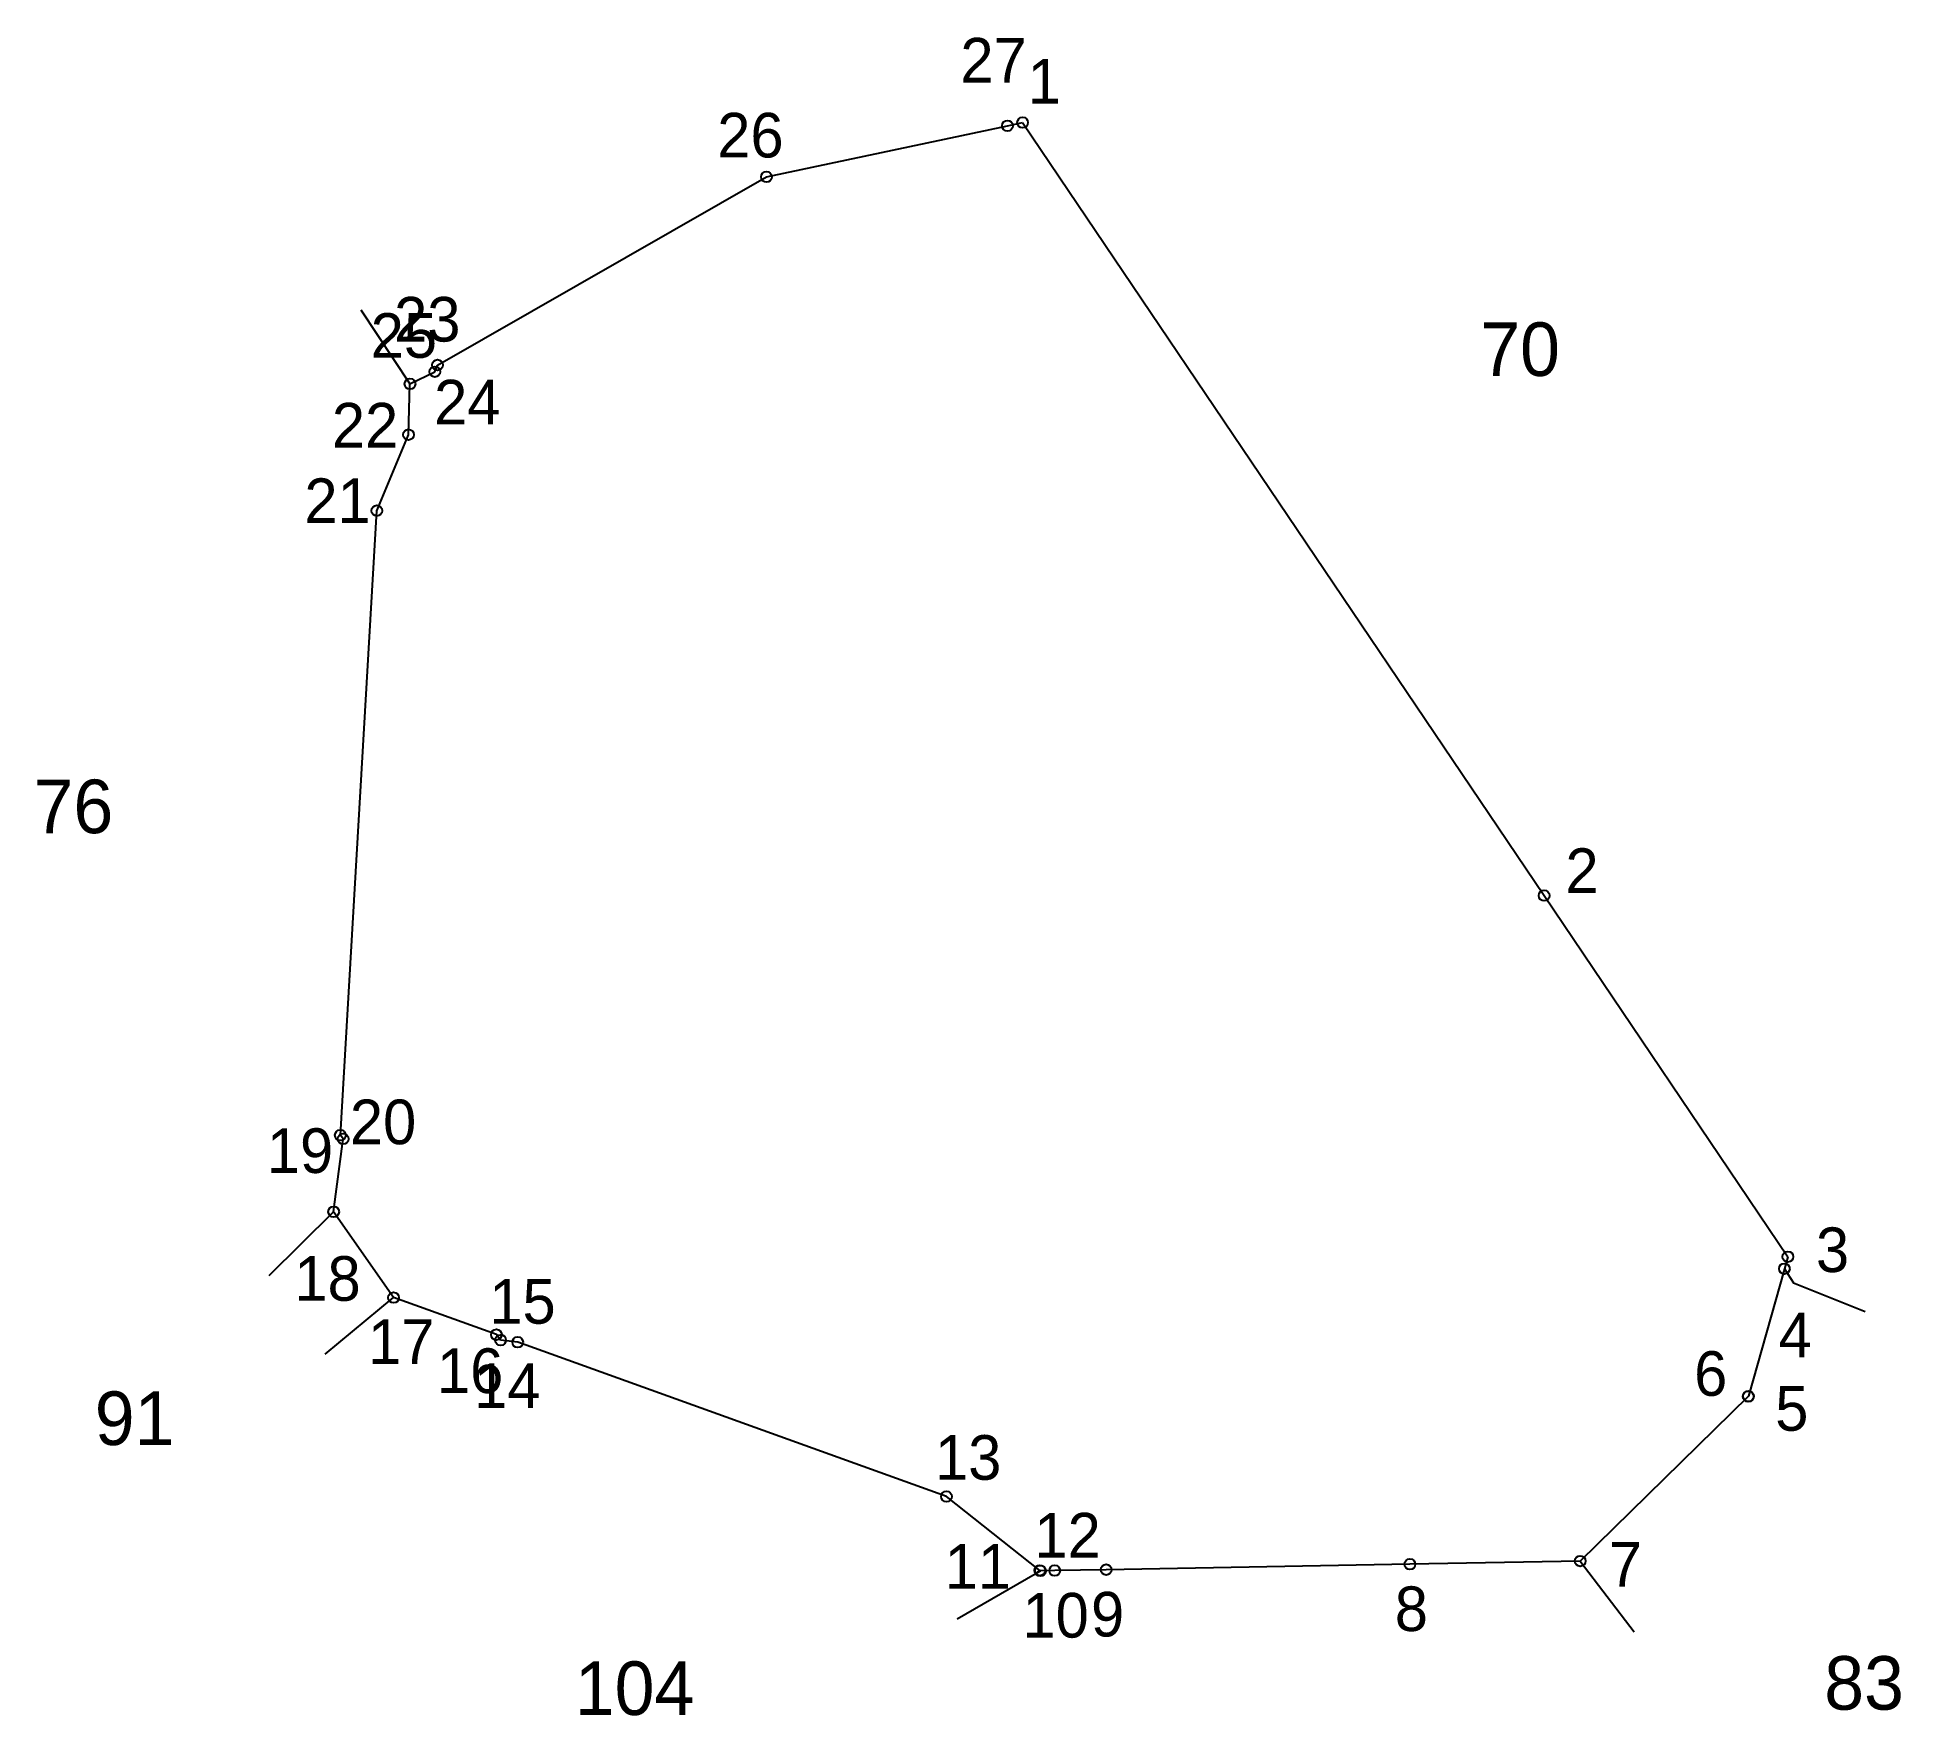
# Model space of a CAD drawing. Extents: x 548301 to 548406, y 1823553 to 1823649.
import ezdxf

# ---------------------------------------------------------------- set-up
doc = ezdxf.new("R2010")
doc.units = 0
for name, color, linetype in [('CanhThua', 7, 'Continuous'), ('MocDinhThua', 7, 'Continuous'), ('NhanTuCan', 7, 'Continuous'), ('RauThua', 7, 'Continuous'), ('SoHieuDinhThua', 7, 'Continuous')]:
    doc.layers.add(name, color=color, linetype=linetype)

msp = doc.modelspace()

# ---------------------------------------------------------------- linework, layer by layer
at = {"layer": 'CanhThua'}
for p, q in [((548341.87, 1823640.67), (548355.54, 1823643.57)), ((548355.54, 1823643.57), (548356.4, 1823643.75)), ((548356.4, 1823643.75), (548385.98, 1823599.91)), ((548323.21, 1823630), (548341.87, 1823640.67)), ((548321.65, 1823628.93), (548323.06, 1823629.62)), ((548323.06, 1823629.62), (548323.21, 1823630)), ((548321.57, 1823626.05), (548321.65, 1823628.93)), ((548319.77, 1823621.74), (548321.57, 1823626.05)), ((548317.7, 1823586.32), (548319.77, 1823621.74)), ((548385.98, 1823599.91), (548399.81, 1823579.43)), ((548317.86, 1823586.11), (548317.7, 1823586.32)), ((548317.32, 1823581.98), (548317.86, 1823586.11)), ((548320.72, 1823577.11), (548317.32, 1823581.98)), ((548399.81, 1823579.43), (548399.61, 1823578.75)), ((548399.61, 1823578.75), (548397.57, 1823571.52)), ((548326.55, 1823575.01), (548320.72, 1823577.11)), ((548326.79, 1823574.7), (548326.55, 1823575.01)), ((548327.76, 1823574.58), (548326.79, 1823574.7)), ((548352.08, 1823565.83), (548327.76, 1823574.58)), ((548397.56, 1823571.5), (548388.03, 1823562.17)), ((548397.57, 1823571.52), (548397.56, 1823571.5)), ((548357.38, 1823561.64), (548352.08, 1823565.83)), ((548378.37, 1823561.99), (548361.14, 1823561.68)), ((548388.03, 1823562.17), (548378.37, 1823561.99)), ((548357.41, 1823561.61), (548357.38, 1823561.64)), ((548358.22, 1823561.63), (548357.41, 1823561.61)), ((548361.14, 1823561.68), (548358.22, 1823561.63))]:
    msp.add_line(p, q, dxfattribs=at)
at = {"layer": 'MocDinhThua'}
for centre in [(548355.54, 1823643.57), (548356.4, 1823643.75), (548341.87, 1823640.67), (548323.06, 1823629.62), (548323.21, 1823630), (548321.65, 1823628.93), (548321.57, 1823626.05), (548319.77, 1823621.74), (548385.98, 1823599.91), (548317.7, 1823586.32), (548317.86, 1823586.11), (548317.32, 1823581.98), (548399.61, 1823578.75), (548399.81, 1823579.43), (548320.72, 1823577.11), (548326.55, 1823575.01), (548326.79, 1823574.7), (548327.76, 1823574.58), (548397.57, 1823571.52), (548397.56, 1823571.5), (548352.08, 1823565.83), (548361.14, 1823561.68), (548378.37, 1823561.99), (548388.03, 1823562.17), (548357.38, 1823561.64), (548357.41, 1823561.61), (548358.22, 1823561.63)]:
    msp.add_circle(centre, 0.304, dxfattribs=at)
at = {"layer": 'RauThua'}
for p, q in [((548318.86, 1823633.13), (548321.65, 1823628.93)), ((548318.86, 1823633.13), (548321.65, 1823628.93)), ((548313.67, 1823578.37), (548317.32, 1823581.98)), ((548399.61, 1823578.75), (548400.13, 1823577.95)), ((548400.13, 1823577.95), (548404.19, 1823576.33)), ((548316.83, 1823573.91), (548320.72, 1823577.11)), ((548388.03, 1823562.17), (548391.08, 1823558.15)), ((548352.68, 1823558.9), (548357.12, 1823561.45)), ((548357.12, 1823561.45), (548357.38, 1823561.64)), ((548357.12, 1823561.45), (548357.38, 1823561.64)), ((548357.12, 1823561.45), (548357.41, 1823561.61)), ((548357.12, 1823561.45), (548357.41, 1823561.61)), ((548357.12, 1823561.45), (548357.41, 1823561.61))]:
    msp.add_line(p, q, dxfattribs=at)

# ---------------------------------------------------------------- texts
at = {"layer": 'NhanTuCan'}
for s, p in [('70', (548382.36, 1823629.38)), ('76', (548300.3, 1823603.45)), ('91', (548303.77, 1823568.75)), ('83', (548401.87, 1823553.74)), ('104', (548331, 1823553.44))]:
    msp.add_text(s, height=3.038, dxfattribs=at).set_placement(p)
at = {"layer": 'SoHieuDinhThua'}
for s, height, p in [('27', 2.531, (548352.87, 1823646.02)), ('1', 2.53, (548356.69, 1823644.83)), ('26', 2.531, (548339.08, 1823641.77)), ('23', 2.531, (548320.75, 1823631.33)), ('25', 2.531, (548319.42, 1823630.41)), ('24', 2.531, (548323.02, 1823626.63)), ('22', 2.531, (548317.22, 1823625.32)), ('21', 2.531, (548315.66, 1823621.04)), ('2', 2.53, (548387.19, 1823600.06)), ('20', 2.531, (548318.24, 1823585.81)), ('19', 2.531, (548313.53, 1823584.18)), ('3', 2.53, (548401.4, 1823578.56)), ('18', 2.531, (548315.09, 1823576.93)), ('15', 2.531, (548326.15, 1823575.63)), ('17', 2.531, (548319.27, 1823573.35)), ('4', 2.53, (548399.28, 1823573.73)), ('16', 2.531, (548323.18, 1823571.7)), ('6', 2.53, (548394.49, 1823571.54)), ('14', 2.531, (548325.29, 1823570.85)), ('5', 2.53, (548399.09, 1823569.56)), ('13', 2.531, (548351.43, 1823566.78)), ('12', 2.531, (548357.07, 1823562.37)), ('11', 2.531, (548351.98, 1823560.6)), ('7', 2.53, (548389.65, 1823560.72)), ('10', 2.531, (548356.39, 1823557.83)), ('9', 2.53, (548360.28, 1823557.89)), ('8', 2.53, (548377.51, 1823558.2))]:
    msp.add_text(s, height=height, dxfattribs=at).set_placement(p)

doc.saveas('drawing.dxf')
